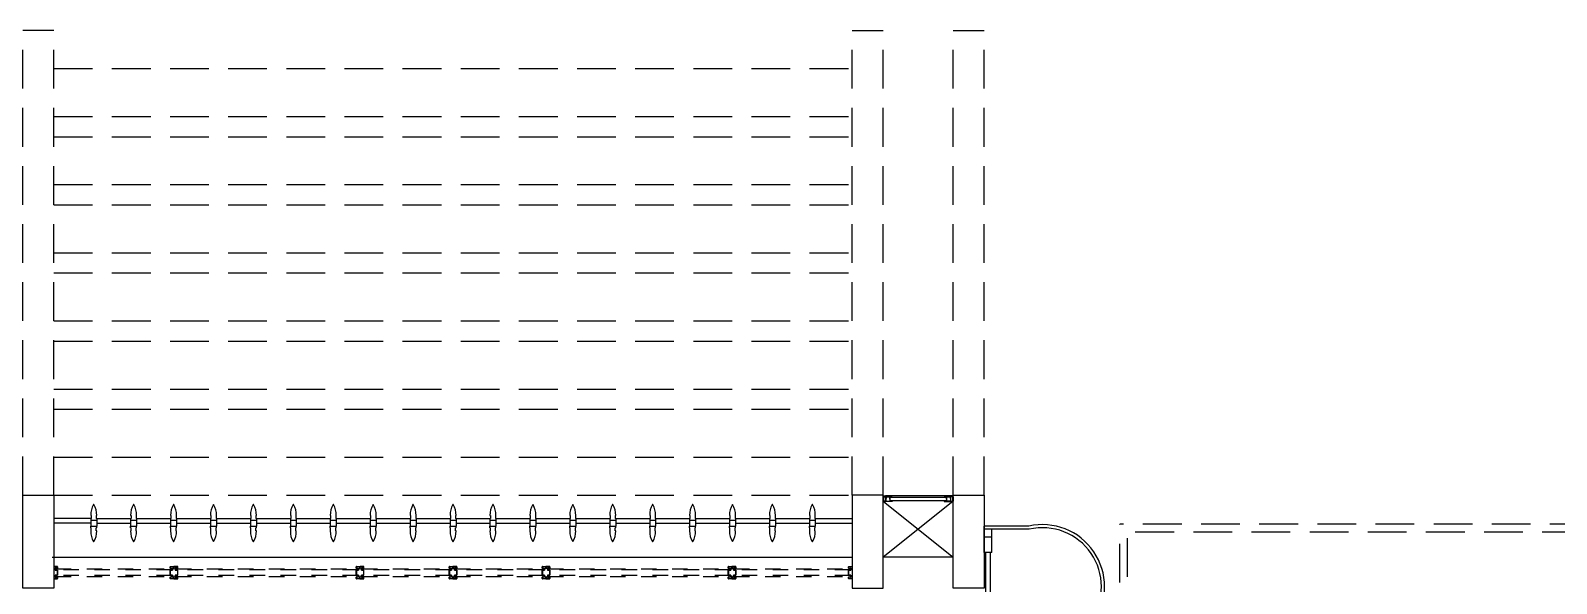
# Model space of a CAD drawing. Header units: millimetres. Extents: x 2801 to 3319, y 1187 to 1422.
# Drawn here: x 2967.02 to 2976.87, y 1357.43 to 1361 of the extents above; entities that cross this region are included whole.
import ezdxf

# ---------------------------------------------------------------- set-up
doc = ezdxf.new("R2010")
doc.units = ezdxf.units.MM
doc.linetypes.add('HIDDEN', pattern=[0.375, 0.25, -0.125])
for name, color, linetype in [('AR-ALV', 2, 'Continuous'), ('AR-BRISES', 1, 'Continuous'), ('AR-ESCADA', 2, 'Continuous'), ('AR-ESQ', 1, 'Continuous'), ('AR-ESTC', 3, 'Continuous'), ('AR-PERGOLAPROJ', 1, 'HIDDEN'), ('AR-PROJ', 1, 'HIDDEN'), ('AR-SHAFT', 1, 'Continuous'), ('BR-PAINEL', 1, 'Continuous'), ('BR-SUPORTE', 1, 'Continuous'), ('DT-ESQ-BAGUETE-C', 2, 'Continuous'), ('DT-ESQ-PERFIL CADEIRA-C', 2, 'Continuous'), ('DT-ESQ-PERFIL CADEIRA-V', 1, 'Continuous'), ('DT-ESQ-VENEZIANA-C', 2, 'Continuous'), ('DT-ESQ-VENEZIANA-V', 2, 'Continuous'), ('DT-ESQ-VIDRO-PROJ', 1, 'HIDDEN'), ('EQUIPAMENTO', 2, 'Continuous'), ('PG-PROJ', 1, 'HIDDEN')]:
    doc.layers.add(name, color=color, linetype=linetype)

# ---------------------------------------------------------------- blocks, each defined once
blk = doc.blocks.new('EF58-P')
at = {"layer": 'DT-ESQ-VIDRO-PROJ', "ltscale": 0.1}
for points in [[(0.025, -0.1285), (0.025, -0.1385, -0.414214), (0.0235, -0.14), (0.0015, -0.14, -0.414214), (0, -0.1385), (0, -0.125), (0.0015, -0.125), (0.0015, -0.138, 0.414214), (0.002, -0.1385), (0.023, -0.1385, 0.414214), (0.0235, -0.138), (0.0235, -0.1285), (0.0105, -0.1285, -0.414214), (0.009, -0.127), (0.009, -0.117, -0.414214), (0.0105, -0.1155), (0.0235, -0.1155), (0.0235, -0.0845), (0.0105, -0.0845, -0.414214), (0.009, -0.083), (0.009, -0.073, -0.414214), (0.0105, -0.0715), (0.0235, -0.0715), (0.0235, -0.062, 0.414214), (0.023, -0.0615), (0.002, -0.0615, 0.414214), (0.0015, -0.062), (0.0015, -0.075), (0, -0.075), (0, -0.0615, -0.414214), (0.0015, -0.06), (0.0235, -0.06, -0.414214), (0.025, -0.0615), (0.025, -0.0715, -0.414214), (0.0235, -0.073), (0.0105, -0.073), (0.0105, -0.083), (0.0235, -0.083), (0.0235, -0.083, -0.414214), (0.025, -0.0845), (0.025, -0.1155, -0.414214), (0.0235, -0.117), (0.0235, -0.117), (0.0105, -0.117), (0.0105, -0.127), (0.0235, -0.127, -0.414214)], [(0.75, -0.1285), (0.75, -0.1385, 0.414214), (0.7515, -0.14), (0.7735, -0.14, 0.414214), (0.775, -0.1385), (0.775, -0.125), (0.7735, -0.125), (0.7735, -0.138, -0.414214), (0.773, -0.1385), (0.752, -0.1385, -0.414214), (0.7515, -0.138), (0.7515, -0.1285), (0.7645, -0.1285, 0.414214), (0.766, -0.127), (0.766, -0.117, 0.414214), (0.7645, -0.1155), (0.7515, -0.1155), (0.7515, -0.0845), (0.7645, -0.0845, 0.414214), (0.766, -0.083), (0.766, -0.073, 0.414214), (0.7645, -0.0715), (0.7515, -0.0715), (0.7515, -0.062, -0.414214), (0.752, -0.0615), (0.773, -0.0615, -0.414214), (0.7735, -0.062), (0.7735, -0.075), (0.775, -0.075), (0.775, -0.0615, 0.414214), (0.7735, -0.06), (0.7515, -0.06, 0.414214), (0.75, -0.0615), (0.75, -0.0715, 0.414214), (0.7515, -0.073), (0.7645, -0.073), (0.7645, -0.083), (0.7515, -0.083), (0.7515, -0.083, 0.414214), (0.75, -0.0845), (0.75, -0.1155, 0.414214), (0.7515, -0.117), (0.7515, -0.117), (0.7645, -0.117), (0.7645, -0.127), (0.7515, -0.127, 0.414214)], [(0.8, -0.1285), (0.8, -0.1385, -0.414214), (0.7985, -0.14), (0.7765, -0.14, -0.414214), (0.775, -0.1385), (0.775, -0.125), (0.7765, -0.125), (0.7765, -0.138, 0.414214), (0.777, -0.1385), (0.798, -0.1385, 0.414214), (0.7985, -0.138), (0.7985, -0.1285), (0.7855, -0.1285, -0.414214), (0.784, -0.127), (0.784, -0.117, -0.414214), (0.7855, -0.1155), (0.7985, -0.1155), (0.7985, -0.0845), (0.7855, -0.0845, -0.414214), (0.784, -0.083), (0.784, -0.073, -0.414214), (0.7855, -0.0715), (0.7985, -0.0715), (0.7985, -0.062, 0.414214), (0.798, -0.0615), (0.777, -0.0615, 0.414214), (0.7765, -0.062), (0.7765, -0.075), (0.775, -0.075), (0.775, -0.0615, -0.414214), (0.7765, -0.06), (0.7985, -0.06, -0.414214), (0.8, -0.0615), (0.8, -0.0715, -0.414214), (0.7985, -0.073), (0.7855, -0.073), (0.7855, -0.083), (0.7985, -0.083), (0.7985, -0.083, -0.414214), (0.8, -0.0845), (0.8, -0.1155, -0.414214), (0.7985, -0.117), (0.7985, -0.117), (0.7855, -0.117), (0.7855, -0.127), (0.7985, -0.127, -0.414214)], [(1.95, -0.1285), (1.95, -0.1385, 0.414214), (1.9515, -0.14), (1.9735, -0.14, 0.414214), (1.975, -0.1385), (1.975, -0.125), (1.9735, -0.125), (1.9735, -0.138, -0.414214), (1.973, -0.1385), (1.952, -0.1385, -0.414214), (1.9515, -0.138), (1.9515, -0.1285), (1.9645, -0.1285, 0.414214), (1.966, -0.127), (1.966, -0.117, 0.414214), (1.9645, -0.1155), (1.9515, -0.1155), (1.9515, -0.0845), (1.9645, -0.0845, 0.414214), (1.966, -0.083), (1.966, -0.073, 0.414214), (1.9645, -0.0715), (1.9515, -0.0715), (1.9515, -0.062, -0.414214), (1.952, -0.0615), (1.973, -0.0615, -0.414214), (1.9735, -0.062), (1.9735, -0.075), (1.975, -0.075), (1.975, -0.0615, 0.414214), (1.9735, -0.06), (1.9515, -0.06, 0.414214), (1.95, -0.0615), (1.95, -0.0715, 0.414214), (1.9515, -0.073), (1.9645, -0.073), (1.9645, -0.083), (1.9515, -0.083), (1.9515, -0.083, 0.414214), (1.95, -0.0845), (1.95, -0.1155, 0.414214), (1.9515, -0.117), (1.9515, -0.117), (1.9645, -0.117), (1.9645, -0.127), (1.9515, -0.127, 0.414214)], [(2, -0.1285), (2, -0.1385, -0.414214), (1.9985, -0.14), (1.9765, -0.14, -0.414214), (1.975, -0.1385), (1.975, -0.125), (1.9765, -0.125), (1.9765, -0.138, 0.414214), (1.977, -0.1385), (1.998, -0.1385, 0.414214), (1.9985, -0.138), (1.9985, -0.1285), (1.9855, -0.1285, -0.414214), (1.984, -0.127), (1.984, -0.117, -0.414214), (1.9855, -0.1155), (1.9985, -0.1155), (1.9985, -0.0845), (1.9855, -0.0845, -0.414214), (1.984, -0.083), (1.984, -0.073, -0.414214), (1.9855, -0.0715), (1.9985, -0.0715), (1.9985, -0.062, 0.414214), (1.998, -0.0615), (1.977, -0.0615, 0.414214), (1.9765, -0.062), (1.9765, -0.075), (1.975, -0.075), (1.975, -0.0615, -0.414214), (1.9765, -0.06), (1.9985, -0.06, -0.414214), (2, -0.0615), (2, -0.0715, -0.414214), (1.9985, -0.073), (1.9855, -0.073), (1.9855, -0.083), (1.9985, -0.083), (1.9985, -0.083, -0.414214), (2, -0.0845), (2, -0.1155, -0.414214), (1.9985, -0.117), (1.9985, -0.117), (1.9855, -0.117), (1.9855, -0.127), (1.9985, -0.127, -0.414214)], [(2.55, -0.1285), (2.55, -0.1385, 0.414214), (2.5515, -0.14), (2.5735, -0.14, 0.414214), (2.575, -0.1385), (2.575, -0.125), (2.5735, -0.125), (2.5735, -0.138, -0.414214), (2.573, -0.1385), (2.552, -0.1385, -0.414214), (2.5515, -0.138), (2.5515, -0.1285), (2.5645, -0.1285, 0.414214), (2.566, -0.127), (2.566, -0.117, 0.414214), (2.5645, -0.1155), (2.5515, -0.1155), (2.5515, -0.0845), (2.5645, -0.0845, 0.414214), (2.566, -0.083), (2.566, -0.073, 0.414214), (2.5645, -0.0715), (2.5515, -0.0715), (2.5515, -0.062, -0.414214), (2.552, -0.0615), (2.573, -0.0615, -0.414214), (2.5735, -0.062), (2.5735, -0.075), (2.575, -0.075), (2.575, -0.0615, 0.414214), (2.5735, -0.06), (2.5515, -0.06, 0.414214), (2.55, -0.0615), (2.55, -0.0715, 0.414214), (2.5515, -0.073), (2.5645, -0.073), (2.5645, -0.083), (2.5515, -0.083), (2.5515, -0.083, 0.414214), (2.55, -0.0845), (2.55, -0.1155, 0.414214), (2.5515, -0.117), (2.5515, -0.117), (2.5645, -0.117), (2.5645, -0.127), (2.5515, -0.127, 0.414214)], [(2.6, -0.1285), (2.6, -0.1385, -0.414214), (2.5985, -0.14), (2.5765, -0.14, -0.414214), (2.575, -0.1385), (2.575, -0.125), (2.5765, -0.125), (2.5765, -0.138, 0.414214), (2.577, -0.1385), (2.598, -0.1385, 0.414214), (2.5985, -0.138), (2.5985, -0.1285), (2.5855, -0.1285, -0.414214), (2.584, -0.127), (2.584, -0.117, -0.414214), (2.5855, -0.1155), (2.5985, -0.1155), (2.5985, -0.0845), (2.5855, -0.0845, -0.414214), (2.584, -0.083), (2.584, -0.073, -0.414214), (2.5855, -0.0715), (2.5985, -0.0715), (2.5985, -0.062, 0.414214), (2.598, -0.0615), (2.577, -0.0615, 0.414214), (2.5765, -0.062), (2.5765, -0.075), (2.575, -0.075), (2.575, -0.0615, -0.414214), (2.5765, -0.06), (2.5985, -0.06, -0.414214), (2.6, -0.0615), (2.6, -0.0715, -0.414214), (2.5985, -0.073), (2.5855, -0.073), (2.5855, -0.083), (2.5985, -0.083), (2.5985, -0.083, -0.414214), (2.6, -0.0845), (2.6, -0.1155, -0.414214), (2.5985, -0.117), (2.5985, -0.117), (2.5855, -0.117), (2.5855, -0.127), (2.5985, -0.127, -0.414214)], [(3.15, -0.1285), (3.15, -0.1385, 0.414214), (3.1515, -0.14), (3.1735, -0.14, 0.414214), (3.175, -0.1385), (3.175, -0.125), (3.1735, -0.125), (3.1735, -0.138, -0.414214), (3.173, -0.1385), (3.152, -0.1385, -0.414214), (3.1515, -0.138), (3.1515, -0.1285), (3.1645, -0.1285, 0.414214), (3.166, -0.127), (3.166, -0.117, 0.414214), (3.1645, -0.1155), (3.1515, -0.1155), (3.1515, -0.0845), (3.1645, -0.0845, 0.414214), (3.166, -0.083), (3.166, -0.073, 0.414214), (3.1645, -0.0715), (3.1515, -0.0715), (3.1515, -0.062, -0.414214), (3.152, -0.0615), (3.173, -0.0615, -0.414214), (3.1735, -0.062), (3.1735, -0.075), (3.175, -0.075), (3.175, -0.0615, 0.414214), (3.1735, -0.06), (3.1515, -0.06, 0.414214), (3.15, -0.0615), (3.15, -0.0715, 0.414214), (3.1515, -0.073), (3.1645, -0.073), (3.1645, -0.083), (3.1515, -0.083), (3.1515, -0.083, 0.414214), (3.15, -0.0845), (3.15, -0.1155, 0.414214), (3.1515, -0.117), (3.1515, -0.117), (3.1645, -0.117), (3.1645, -0.127), (3.1515, -0.127, 0.414214)], [(3.2, -0.1285), (3.2, -0.1385, -0.414214), (3.1985, -0.14), (3.1765, -0.14, -0.414214), (3.175, -0.1385), (3.175, -0.125), (3.1765, -0.125), (3.1765, -0.138, 0.414214), (3.177, -0.1385), (3.198, -0.1385, 0.414214), (3.1985, -0.138), (3.1985, -0.1285), (3.1855, -0.1285, -0.414214), (3.184, -0.127), (3.184, -0.117, -0.414214), (3.1855, -0.1155), (3.1985, -0.1155), (3.1985, -0.0845), (3.1855, -0.0845, -0.414214), (3.184, -0.083), (3.184, -0.073, -0.414214), (3.1855, -0.0715), (3.1985, -0.0715), (3.1985, -0.062, 0.414214), (3.198, -0.0615), (3.177, -0.0615, 0.414214), (3.1765, -0.062), (3.1765, -0.075), (3.175, -0.075), (3.175, -0.0615, -0.414214), (3.1765, -0.06), (3.1985, -0.06, -0.414214), (3.2, -0.0615), (3.2, -0.0715, -0.414214), (3.1985, -0.073), (3.1855, -0.073), (3.1855, -0.083), (3.1985, -0.083), (3.1985, -0.083, -0.414214), (3.2, -0.0845), (3.2, -0.1155, -0.414214), (3.1985, -0.117), (3.1985, -0.117), (3.1855, -0.117), (3.1855, -0.127), (3.1985, -0.127, -0.414214)], [(4.35, -0.1285), (4.35, -0.1385, 0.414214), (4.3515, -0.14), (4.3735, -0.14, 0.414214), (4.375, -0.1385), (4.375, -0.125), (4.3735, -0.125), (4.3735, -0.138, -0.414214), (4.373, -0.1385), (4.352, -0.1385, -0.414214), (4.3515, -0.138), (4.3515, -0.1285), (4.3645, -0.1285, 0.414214), (4.366, -0.127), (4.366, -0.117, 0.414214), (4.3645, -0.1155), (4.3515, -0.1155), (4.3515, -0.0845), (4.3645, -0.0845, 0.414214), (4.366, -0.083), (4.366, -0.073, 0.414214), (4.3645, -0.0715), (4.3515, -0.0715), (4.3515, -0.062, -0.414214), (4.352, -0.0615), (4.373, -0.0615, -0.414214), (4.3735, -0.062), (4.3735, -0.075), (4.375, -0.075), (4.375, -0.0615, 0.414214), (4.3735, -0.06), (4.3515, -0.06, 0.414214), (4.35, -0.0615), (4.35, -0.0715, 0.414214), (4.3515, -0.073), (4.3645, -0.073), (4.3645, -0.083), (4.3515, -0.083), (4.3515, -0.083, 0.414214), (4.35, -0.0845), (4.35, -0.1155, 0.414214), (4.3515, -0.117), (4.3515, -0.117), (4.3645, -0.117), (4.3645, -0.127), (4.3515, -0.127, 0.414214)], [(4.4, -0.1285), (4.4, -0.1385, -0.414214), (4.3985, -0.14), (4.3765, -0.14, -0.414214), (4.375, -0.1385), (4.375, -0.125), (4.3765, -0.125), (4.3765, -0.138, 0.414214), (4.377, -0.1385), (4.398, -0.1385, 0.414214), (4.3985, -0.138), (4.3985, -0.1285), (4.3855, -0.1285, -0.414214), (4.384, -0.127), (4.384, -0.117, -0.414214), (4.3855, -0.1155), (4.3985, -0.1155), (4.3985, -0.0845), (4.3855, -0.0845, -0.414214), (4.384, -0.083), (4.384, -0.073, -0.414214), (4.3855, -0.0715), (4.3985, -0.0715), (4.3985, -0.062, 0.414214), (4.398, -0.0615), (4.377, -0.0615, 0.414214), (4.3765, -0.062), (4.3765, -0.075), (4.375, -0.075), (4.375, -0.0615, -0.414214), (4.3765, -0.06), (4.3985, -0.06, -0.414214), (4.4, -0.0615), (4.4, -0.0715, -0.414214), (4.3985, -0.073), (4.3855, -0.073), (4.3855, -0.083), (4.3985, -0.083), (4.3985, -0.083, -0.414214), (4.4, -0.0845), (4.4, -0.1155, -0.414214), (4.3985, -0.117), (4.3985, -0.117), (4.3855, -0.117), (4.3855, -0.127), (4.3985, -0.127, -0.414214)], [(5.125, -0.1285), (5.125, -0.1385, 0.414214), (5.1265, -0.14), (5.1485, -0.14, 0.414214), (5.15, -0.1385), (5.15, -0.125), (5.1485, -0.125), (5.1485, -0.138, -0.414214), (5.148, -0.1385), (5.127, -0.1385, -0.414214), (5.1265, -0.138), (5.1265, -0.1285), (5.1395, -0.1285, 0.414214), (5.141, -0.127), (5.141, -0.117, 0.414214), (5.1395, -0.1155), (5.1265, -0.1155), (5.1265, -0.0845), (5.1395, -0.0845, 0.414214), (5.141, -0.083), (5.141, -0.073, 0.414214), (5.1395, -0.0715), (5.1265, -0.0715), (5.1265, -0.062, -0.414214), (5.127, -0.0615), (5.148, -0.0615, -0.414214), (5.1485, -0.062), (5.1485, -0.075), (5.15, -0.075), (5.15, -0.0615, 0.414214), (5.1485, -0.06), (5.1265, -0.06, 0.414214), (5.125, -0.0615), (5.125, -0.0715, 0.414214), (5.1265, -0.073), (5.1395, -0.073), (5.1395, -0.083), (5.1265, -0.083), (5.1265, -0.083, 0.414214), (5.125, -0.0845), (5.125, -0.1155, 0.414214), (5.1265, -0.117), (5.1265, -0.117), (5.1395, -0.117), (5.1395, -0.127), (5.1265, -0.127, 0.414214)]]:
    blk.add_lwpolyline(points, format="xyb", close=True, dxfattribs=at)
for points in [[(0.7625, -0.081), (0.7625, -0.075), (0.0125, -0.075), (0.0125, -0.081)], [(1.9625, -0.081), (1.9625, -0.075), (0.7875, -0.075), (0.7875, -0.081)], [(2.5625, -0.081), (2.5625, -0.075), (1.9875, -0.075), (1.9875, -0.081)], [(3.1625, -0.081), (3.1625, -0.075), (2.5875, -0.075), (2.5875, -0.081)], [(4.3625, -0.081), (4.3625, -0.075), (3.1875, -0.075), (3.1875, -0.081)], [(5.1375, -0.081), (5.1375, -0.075), (4.3875, -0.075), (4.3875, -0.081)], [(0.7625, -0.119), (0.7625, -0.125), (0.0125, -0.125), (0.0125, -0.119)], [(1.9625, -0.119), (1.9625, -0.125), (0.7875, -0.125), (0.7875, -0.119)], [(2.5625, -0.119), (2.5625, -0.125), (1.9875, -0.125), (1.9875, -0.119)], [(3.1625, -0.119), (3.1625, -0.125), (2.5875, -0.125), (2.5875, -0.119)], [(4.3625, -0.119), (4.3625, -0.125), (3.1875, -0.125), (3.1875, -0.119)], [(5.1375, -0.119), (5.1375, -0.125), (4.3875, -0.125), (4.3875, -0.119)]]:
    blk.add_lwpolyline(points, close=True, dxfattribs=at)
blk = doc.blocks.new('ES-2P-2PAV-M')
at = {"layer": 'AR-PROJ'}
for p, q in [((4.275, 4.01), (0.875, 4.01)), ((0.875, 1.0088), (0.875, 4.01)), ((4.225, 3.96), (0.925, 3.96)), ((0.925, 1.045), (0.925, 3.96))]:
    blk.add_line(p, q, dxfattribs=at)
blk = doc.blocks.new('BR-MODULO8')
at = {"layer": 'BR-PAINEL'}
for p, q in [((-4.9117, 0.27), (-4.9092, 0.27)), ((-4.9117, 0.25), (-4.9117, 0.24)), ((-4.9117, 0.25), (-4.9092, 0.25)), ((-4.9117, 0.24), (-4.8733, 0.24)), ((-4.9117, 0.24), (-4.9117, 0.2)), ((-4.9117, 0.2), (-4.8733, 0.2)), ((-4.9117, 0.19), (-4.9117, 0.2)), ((-4.9092, 0.27), (-4.9092, 0.25)), ((-4.8758, 0.27), (-4.8758, 0.25)), ((-4.8733, 0.27), (-4.8758, 0.27)), ((-4.8733, 0.25), (-4.8758, 0.25)), ((-4.8733, 0.25), (-4.8733, 0.24)), ((-4.8733, 0.24), (-4.8733, 0.2)), ((-4.8733, 0.19), (-4.8733, 0.2)), ((-4.6542, 0.27), (-4.6517, 0.27)), ((-4.6542, 0.25), (-4.6542, 0.24)), ((-4.6542, 0.25), (-4.6517, 0.25)), ((-4.6542, 0.24), (-4.6158, 0.24)), ((-4.6542, 0.24), (-4.6542, 0.2)), ((-4.6542, 0.2), (-4.6158, 0.2)), ((-4.6542, 0.19), (-4.6542, 0.2)), ((-4.6517, 0.27), (-4.6517, 0.25)), ((-4.6183, 0.27), (-4.6183, 0.25)), ((-4.6158, 0.27), (-4.6183, 0.27)), ((-4.6158, 0.25), (-4.6183, 0.25)), ((-4.6158, 0.25), (-4.6158, 0.24)), ((-4.6158, 0.24), (-4.6158, 0.2)), ((-4.6158, 0.19), (-4.6158, 0.2)), ((-4.3967, 0.27), (-4.3942, 0.27)), ((-4.3967, 0.25), (-4.3967, 0.24)), ((-4.3967, 0.25), (-4.3942, 0.25)), ((-4.3967, 0.24), (-4.3583, 0.24)), ((-4.3967, 0.24), (-4.3967, 0.2)), ((-4.3967, 0.2), (-4.3583, 0.2)), ((-4.3967, 0.19), (-4.3967, 0.2)), ((-4.3942, 0.27), (-4.3942, 0.25)), ((-4.3608, 0.27), (-4.3608, 0.25)), ((-4.3583, 0.27), (-4.3608, 0.27)), ((-4.3583, 0.25), (-4.3608, 0.25)), ((-4.3583, 0.25), (-4.3583, 0.24)), ((-4.3583, 0.24), (-4.3583, 0.2)), ((-4.3583, 0.19), (-4.3583, 0.2)), ((-4.1392, 0.27), (-4.1367, 0.27)), ((-4.1392, 0.25), (-4.1392, 0.24)), ((-4.1392, 0.25), (-4.1367, 0.25)), ((-4.1392, 0.24), (-4.1008, 0.24)), ((-4.1392, 0.24), (-4.1392, 0.2)), ((-4.1392, 0.2), (-4.1008, 0.2)), ((-4.1392, 0.19), (-4.1392, 0.2)), ((-4.1367, 0.27), (-4.1367, 0.25)), ((-4.1033, 0.27), (-4.1033, 0.25)), ((-4.1008, 0.27), (-4.1033, 0.27)), ((-4.1008, 0.25), (-4.1033, 0.25)), ((-4.1008, 0.25), (-4.1008, 0.24)), ((-4.1008, 0.24), (-4.1008, 0.2)), ((-4.1008, 0.19), (-4.1008, 0.2)), ((-3.8817, 0.27), (-3.8792, 0.27)), ((-3.8817, 0.25), (-3.8817, 0.24)), ((-3.8817, 0.25), (-3.8792, 0.25)), ((-3.8817, 0.24), (-3.8433, 0.24)), ((-3.8817, 0.24), (-3.8817, 0.2)), ((-3.8817, 0.2), (-3.8433, 0.2)), ((-3.8817, 0.19), (-3.8817, 0.2)), ((-3.8792, 0.27), (-3.8792, 0.25)), ((-3.8458, 0.27), (-3.8458, 0.25)), ((-3.8433, 0.27), (-3.8458, 0.27)), ((-3.8433, 0.25), (-3.8458, 0.25)), ((-3.8433, 0.25), (-3.8433, 0.24)), ((-3.8433, 0.24), (-3.8433, 0.2)), ((-3.8433, 0.19), (-3.8433, 0.2)), ((-3.6242, 0.27), (-3.6217, 0.27)), ((-3.6242, 0.25), (-3.6242, 0.24)), ((-3.6242, 0.25), (-3.6217, 0.25)), ((-3.6242, 0.24), (-3.5858, 0.24)), ((-3.6242, 0.24), (-3.6242, 0.2)), ((-3.6242, 0.2), (-3.5858, 0.2)), ((-3.6242, 0.19), (-3.6242, 0.2)), ((-3.6217, 0.27), (-3.6217, 0.25)), ((-3.5883, 0.27), (-3.5883, 0.25)), ((-3.5858, 0.27), (-3.5883, 0.27)), ((-3.5858, 0.25), (-3.5883, 0.25)), ((-3.5858, 0.25), (-3.5858, 0.24)), ((-3.5858, 0.24), (-3.5858, 0.2)), ((-3.5858, 0.19), (-3.5858, 0.2)), ((-3.3667, 0.27), (-3.3642, 0.27)), ((-3.3667, 0.25), (-3.3667, 0.24)), ((-3.3667, 0.25), (-3.3642, 0.25)), ((-3.3667, 0.24), (-3.3283, 0.24)), ((-3.3667, 0.24), (-3.3667, 0.2)), ((-3.3667, 0.2), (-3.3283, 0.2)), ((-3.3667, 0.19), (-3.3667, 0.2)), ((-3.3642, 0.27), (-3.3642, 0.25)), ((-3.3308, 0.27), (-3.3308, 0.25)), ((-3.3283, 0.27), (-3.3308, 0.27)), ((-3.3283, 0.25), (-3.3308, 0.25)), ((-3.3283, 0.25), (-3.3283, 0.24)), ((-3.3283, 0.24), (-3.3283, 0.2)), ((-3.3283, 0.19), (-3.3283, 0.2)), ((-3.1092, 0.27), (-3.1067, 0.27)), ((-3.1092, 0.25), (-3.1092, 0.24)), ((-3.1092, 0.25), (-3.1067, 0.25)), ((-3.1092, 0.24), (-3.0708, 0.24)), ((-3.1092, 0.24), (-3.1092, 0.2)), ((-3.1092, 0.2), (-3.0708, 0.2)), ((-3.1092, 0.19), (-3.1092, 0.2)), ((-3.1067, 0.27), (-3.1067, 0.25)), ((-3.0733, 0.27), (-3.0733, 0.25)), ((-3.0708, 0.27), (-3.0733, 0.27)), ((-3.0708, 0.25), (-3.0733, 0.25)), ((-3.0708, 0.25), (-3.0708, 0.24)), ((-3.0708, 0.24), (-3.0708, 0.2)), ((-3.0708, 0.19), (-3.0708, 0.2)), ((-2.8517, 0.27), (-2.8492, 0.27)), ((-2.8517, 0.25), (-2.8517, 0.24)), ((-2.8517, 0.25), (-2.8492, 0.25)), ((-2.8517, 0.24), (-2.8133, 0.24)), ((-2.8517, 0.24), (-2.8517, 0.2)), ((-2.8517, 0.2), (-2.8133, 0.2)), ((-2.8517, 0.19), (-2.8517, 0.2)), ((-2.8492, 0.27), (-2.8492, 0.25)), ((-2.8158, 0.27), (-2.8158, 0.25)), ((-2.8133, 0.27), (-2.8158, 0.27)), ((-2.8133, 0.25), (-2.8158, 0.25)), ((-2.8133, 0.25), (-2.8133, 0.24)), ((-2.8133, 0.24), (-2.8133, 0.2)), ((-2.8133, 0.19), (-2.8133, 0.2)), ((-2.5942, 0.27), (-2.5917, 0.27)), ((-2.5942, 0.25), (-2.5942, 0.24)), ((-2.5942, 0.25), (-2.5917, 0.25)), ((-2.5942, 0.24), (-2.5558, 0.24)), ((-2.5942, 0.24), (-2.5942, 0.2)), ((-2.5942, 0.2), (-2.5558, 0.2)), ((-2.5942, 0.19), (-2.5942, 0.2)), ((-2.5917, 0.27), (-2.5917, 0.25)), ((-2.5583, 0.27), (-2.5583, 0.25)), ((-2.5558, 0.27), (-2.5583, 0.27)), ((-2.5558, 0.25), (-2.5583, 0.25)), ((-2.5558, 0.25), (-2.5558, 0.24)), ((-2.5558, 0.24), (-2.5558, 0.2)), ((-2.5558, 0.19), (-2.5558, 0.2)), ((-2.3367, 0.27), (-2.3342, 0.27)), ((-2.3367, 0.25), (-2.3367, 0.24)), ((-2.3367, 0.25), (-2.3342, 0.25)), ((-2.3367, 0.24), (-2.2983, 0.24)), ((-2.3367, 0.24), (-2.3367, 0.2)), ((-2.3367, 0.2), (-2.2983, 0.2)), ((-2.3367, 0.19), (-2.3367, 0.2)), ((-2.3342, 0.27), (-2.3342, 0.25)), ((-2.3008, 0.27), (-2.3008, 0.25)), ((-2.2983, 0.27), (-2.3008, 0.27)), ((-2.2983, 0.25), (-2.3008, 0.25)), ((-2.2983, 0.25), (-2.2983, 0.24)), ((-2.2983, 0.24), (-2.2983, 0.2)), ((-2.2983, 0.19), (-2.2983, 0.2)), ((-2.0792, 0.27), (-2.0767, 0.27)), ((-2.0792, 0.25), (-2.0792, 0.24)), ((-2.0792, 0.25), (-2.0767, 0.25)), ((-2.0792, 0.24), (-2.0408, 0.24)), ((-2.0792, 0.24), (-2.0792, 0.2)), ((-2.0792, 0.2), (-2.0408, 0.2)), ((-2.0792, 0.19), (-2.0792, 0.2)), ((-2.0767, 0.27), (-2.0767, 0.25)), ((-2.0433, 0.27), (-2.0433, 0.25)), ((-2.0408, 0.27), (-2.0433, 0.27)), ((-2.0408, 0.25), (-2.0433, 0.25)), ((-2.0408, 0.25), (-2.0408, 0.24)), ((-2.0408, 0.24), (-2.0408, 0.2)), ((-2.0408, 0.19), (-2.0408, 0.2)), ((-1.8217, 0.27), (-1.8192, 0.27)), ((-1.8217, 0.25), (-1.8217, 0.24)), ((-1.8217, 0.25), (-1.8192, 0.25)), ((-1.8217, 0.24), (-1.7833, 0.24)), ((-1.8217, 0.24), (-1.8217, 0.2)), ((-1.8217, 0.2), (-1.7833, 0.2)), ((-1.8217, 0.19), (-1.8217, 0.2)), ((-1.8192, 0.27), (-1.8192, 0.25)), ((-1.7858, 0.27), (-1.7858, 0.25)), ((-1.7833, 0.27), (-1.7858, 0.27)), ((-1.7833, 0.25), (-1.7858, 0.25)), ((-1.7833, 0.25), (-1.7833, 0.24)), ((-1.7833, 0.24), (-1.7833, 0.2)), ((-1.7833, 0.19), (-1.7833, 0.2)), ((-1.5642, 0.27), (-1.5617, 0.27)), ((-1.5642, 0.25), (-1.5642, 0.24)), ((-1.5642, 0.25), (-1.5617, 0.25)), ((-1.5642, 0.24), (-1.5258, 0.24)), ((-1.5642, 0.24), (-1.5642, 0.2)), ((-1.5642, 0.2), (-1.5258, 0.2)), ((-1.5642, 0.19), (-1.5642, 0.2)), ((-1.5617, 0.27), (-1.5617, 0.25)), ((-1.5283, 0.27), (-1.5283, 0.25)), ((-1.5258, 0.27), (-1.5283, 0.27)), ((-1.5258, 0.25), (-1.5283, 0.25)), ((-1.5258, 0.25), (-1.5258, 0.24)), ((-1.5258, 0.24), (-1.5258, 0.2)), ((-1.5258, 0.19), (-1.5258, 0.2)), ((-1.3067, 0.27), (-1.3042, 0.27)), ((-1.3067, 0.25), (-1.3067, 0.24)), ((-1.3067, 0.25), (-1.3042, 0.25)), ((-1.3067, 0.24), (-1.2683, 0.24)), ((-1.3067, 0.24), (-1.3067, 0.2)), ((-1.3067, 0.2), (-1.2683, 0.2)), ((-1.3067, 0.19), (-1.3067, 0.2)), ((-1.3042, 0.27), (-1.3042, 0.25)), ((-1.2708, 0.27), (-1.2708, 0.25)), ((-1.2683, 0.27), (-1.2708, 0.27)), ((-1.2683, 0.25), (-1.2708, 0.25)), ((-1.2683, 0.25), (-1.2683, 0.24)), ((-1.2683, 0.24), (-1.2683, 0.2)), ((-1.2683, 0.19), (-1.2683, 0.2)), ((-1.0492, 0.27), (-1.0467, 0.27)), ((-1.0492, 0.25), (-1.0492, 0.24)), ((-1.0492, 0.25), (-1.0467, 0.25)), ((-1.0492, 0.24), (-1.0108, 0.24)), ((-1.0492, 0.24), (-1.0492, 0.2)), ((-1.0492, 0.2), (-1.0108, 0.2)), ((-1.0492, 0.19), (-1.0492, 0.2)), ((-1.0467, 0.27), (-1.0467, 0.25)), ((-1.0133, 0.27), (-1.0133, 0.25)), ((-1.0108, 0.27), (-1.0133, 0.27)), ((-1.0108, 0.25), (-1.0133, 0.25)), ((-1.0108, 0.25), (-1.0108, 0.24)), ((-1.0108, 0.24), (-1.0108, 0.2)), ((-1.0108, 0.19), (-1.0108, 0.2)), ((-0.7917, 0.27), (-0.7892, 0.27)), ((-0.7917, 0.25), (-0.7917, 0.24)), ((-0.7917, 0.25), (-0.7892, 0.25)), ((-0.7917, 0.24), (-0.7533, 0.24)), ((-0.7917, 0.24), (-0.7917, 0.2)), ((-0.7917, 0.2), (-0.7533, 0.2)), ((-0.7917, 0.19), (-0.7917, 0.2)), ((-0.7892, 0.27), (-0.7892, 0.25)), ((-0.7558, 0.27), (-0.7558, 0.25)), ((-0.7533, 0.27), (-0.7558, 0.27)), ((-0.7533, 0.25), (-0.7558, 0.25)), ((-0.7533, 0.25), (-0.7533, 0.24)), ((-0.7533, 0.24), (-0.7533, 0.2)), ((-0.7533, 0.19), (-0.7533, 0.2)), ((-0.5342, 0.27), (-0.5317, 0.27)), ((-0.5342, 0.25), (-0.5317, 0.25)), ((-0.5342, 0.25), (-0.5342, 0.24)), ((-0.5342, 0.24), (-0.5342, 0.2)), ((-0.5342, 0.24), (-0.4958, 0.24)), ((-0.5342, 0.19), (-0.5342, 0.2)), ((-0.5342, 0.2), (-0.4958, 0.2)), ((-0.5317, 0.27), (-0.5317, 0.25)), ((-0.4958, 0.27), (-0.4983, 0.27)), ((-0.4983, 0.27), (-0.4983, 0.25)), ((-0.4958, 0.25), (-0.4983, 0.25)), ((-0.4958, 0.25), (-0.4958, 0.24)), ((-0.4958, 0.24), (-0.4958, 0.2)), ((-0.4958, 0.19), (-0.4958, 0.2)), ((-0.2767, 0.27), (-0.2742, 0.27)), ((-0.2767, 0.25), (-0.2767, 0.24)), ((-0.2767, 0.25), (-0.2742, 0.25)), ((-0.2767, 0.24), (-0.2383, 0.24)), ((-0.2767, 0.24), (-0.2767, 0.2)), ((-0.2767, 0.2), (-0.2383, 0.2)), ((-0.2767, 0.19), (-0.2767, 0.2)), ((-0.2742, 0.27), (-0.2742, 0.25)), ((-0.2408, 0.27), (-0.2408, 0.25)), ((-0.2383, 0.27), (-0.2408, 0.27)), ((-0.2383, 0.25), (-0.2408, 0.25)), ((-0.2383, 0.25), (-0.2383, 0.24)), ((-0.2383, 0.24), (-0.2383, 0.2)), ((-0.2383, 0.19), (-0.2383, 0.2)), ((-4.9117, 0.19), (-4.9092, 0.19)), ((-4.9117, 0.17), (-4.9092, 0.17)), ((-4.9092, 0.17), (-4.9092, 0.19)), ((-4.8733, 0.19), (-4.8758, 0.19)), ((-4.8758, 0.17), (-4.8758, 0.19)), ((-4.8733, 0.17), (-4.8758, 0.17)), ((-4.6542, 0.19), (-4.6517, 0.19)), ((-4.6542, 0.17), (-4.6517, 0.17)), ((-4.6517, 0.17), (-4.6517, 0.19)), ((-4.6158, 0.19), (-4.6183, 0.19)), ((-4.6183, 0.17), (-4.6183, 0.19)), ((-4.6158, 0.17), (-4.6183, 0.17)), ((-4.3967, 0.19), (-4.3942, 0.19)), ((-4.3967, 0.17), (-4.3942, 0.17)), ((-4.3942, 0.17), (-4.3942, 0.19)), ((-4.3583, 0.19), (-4.3608, 0.19)), ((-4.3608, 0.17), (-4.3608, 0.19)), ((-4.3583, 0.17), (-4.3608, 0.17)), ((-4.1392, 0.19), (-4.1367, 0.19)), ((-4.1392, 0.17), (-4.1367, 0.17)), ((-4.1367, 0.17), (-4.1367, 0.19)), ((-4.1008, 0.19), (-4.1033, 0.19)), ((-4.1033, 0.17), (-4.1033, 0.19)), ((-4.1008, 0.17), (-4.1033, 0.17)), ((-3.8817, 0.19), (-3.8792, 0.19)), ((-3.8817, 0.17), (-3.8792, 0.17)), ((-3.8792, 0.17), (-3.8792, 0.19)), ((-3.8433, 0.19), (-3.8458, 0.19)), ((-3.8458, 0.17), (-3.8458, 0.19)), ((-3.8433, 0.17), (-3.8458, 0.17)), ((-3.6242, 0.19), (-3.6217, 0.19)), ((-3.6242, 0.17), (-3.6217, 0.17)), ((-3.6217, 0.17), (-3.6217, 0.19)), ((-3.5858, 0.19), (-3.5883, 0.19)), ((-3.5883, 0.17), (-3.5883, 0.19)), ((-3.5858, 0.17), (-3.5883, 0.17)), ((-3.3667, 0.19), (-3.3642, 0.19)), ((-3.3667, 0.17), (-3.3642, 0.17)), ((-3.3642, 0.17), (-3.3642, 0.19)), ((-3.3283, 0.19), (-3.3308, 0.19)), ((-3.3308, 0.17), (-3.3308, 0.19)), ((-3.3283, 0.17), (-3.3308, 0.17)), ((-3.1092, 0.19), (-3.1067, 0.19)), ((-3.1092, 0.17), (-3.1067, 0.17)), ((-3.1067, 0.17), (-3.1067, 0.19)), ((-3.0708, 0.19), (-3.0733, 0.19)), ((-3.0733, 0.17), (-3.0733, 0.19)), ((-3.0708, 0.17), (-3.0733, 0.17)), ((-2.8517, 0.19), (-2.8492, 0.19)), ((-2.8517, 0.17), (-2.8492, 0.17)), ((-2.8492, 0.17), (-2.8492, 0.19)), ((-2.8133, 0.19), (-2.8158, 0.19)), ((-2.8158, 0.17), (-2.8158, 0.19)), ((-2.8133, 0.17), (-2.8158, 0.17)), ((-2.5942, 0.19), (-2.5917, 0.19)), ((-2.5942, 0.17), (-2.5917, 0.17)), ((-2.5917, 0.17), (-2.5917, 0.19)), ((-2.5558, 0.19), (-2.5583, 0.19)), ((-2.5583, 0.17), (-2.5583, 0.19)), ((-2.5558, 0.17), (-2.5583, 0.17)), ((-2.3367, 0.19), (-2.3342, 0.19)), ((-2.3367, 0.17), (-2.3342, 0.17)), ((-2.3342, 0.17), (-2.3342, 0.19)), ((-2.2983, 0.19), (-2.3008, 0.19)), ((-2.3008, 0.17), (-2.3008, 0.19)), ((-2.2983, 0.17), (-2.3008, 0.17)), ((-2.0792, 0.19), (-2.0767, 0.19)), ((-2.0792, 0.17), (-2.0767, 0.17)), ((-2.0767, 0.17), (-2.0767, 0.19)), ((-2.0408, 0.19), (-2.0433, 0.19)), ((-2.0433, 0.17), (-2.0433, 0.19)), ((-2.0408, 0.17), (-2.0433, 0.17)), ((-1.8217, 0.19), (-1.8192, 0.19)), ((-1.8217, 0.17), (-1.8192, 0.17)), ((-1.8192, 0.17), (-1.8192, 0.19)), ((-1.7833, 0.19), (-1.7858, 0.19)), ((-1.7858, 0.17), (-1.7858, 0.19)), ((-1.7833, 0.17), (-1.7858, 0.17)), ((-1.5642, 0.19), (-1.5617, 0.19)), ((-1.5642, 0.17), (-1.5617, 0.17)), ((-1.5617, 0.17), (-1.5617, 0.19)), ((-1.5258, 0.19), (-1.5283, 0.19)), ((-1.5283, 0.17), (-1.5283, 0.19)), ((-1.5258, 0.17), (-1.5283, 0.17)), ((-1.3067, 0.19), (-1.3042, 0.19)), ((-1.3067, 0.17), (-1.3042, 0.17)), ((-1.3042, 0.17), (-1.3042, 0.19)), ((-1.2683, 0.19), (-1.2708, 0.19)), ((-1.2708, 0.17), (-1.2708, 0.19)), ((-1.2683, 0.17), (-1.2708, 0.17)), ((-1.0492, 0.19), (-1.0467, 0.19)), ((-1.0492, 0.17), (-1.0467, 0.17)), ((-1.0467, 0.17), (-1.0467, 0.19)), ((-1.0108, 0.19), (-1.0133, 0.19)), ((-1.0133, 0.17), (-1.0133, 0.19)), ((-1.0108, 0.17), (-1.0133, 0.17)), ((-0.7917, 0.19), (-0.7892, 0.19)), ((-0.7917, 0.17), (-0.7892, 0.17)), ((-0.7892, 0.17), (-0.7892, 0.19)), ((-0.7533, 0.19), (-0.7558, 0.19)), ((-0.7558, 0.17), (-0.7558, 0.19)), ((-0.7533, 0.17), (-0.7558, 0.17)), ((-0.5342, 0.19), (-0.5317, 0.19)), ((-0.5342, 0.17), (-0.5317, 0.17)), ((-0.5317, 0.17), (-0.5317, 0.19)), ((-0.4983, 0.17), (-0.4983, 0.19)), ((-0.4958, 0.19), (-0.4983, 0.19)), ((-0.4958, 0.17), (-0.4983, 0.17)), ((-0.2767, 0.19), (-0.2742, 0.19)), ((-0.2767, 0.17), (-0.2742, 0.17)), ((-0.2742, 0.17), (-0.2742, 0.19)), ((-0.2383, 0.19), (-0.2408, 0.19)), ((-0.2408, 0.17), (-0.2408, 0.19)), ((-0.2383, 0.17), (-0.2408, 0.17))]:
    blk.add_line(p, q, dxfattribs=at)
for centre, radius, start, end in [((-4.7867, 0.2739), 0.1251, 148.47206, 181.77204), ((-4.8925, 0.3387), 0.001, 37.1012, 142.8988), ((-4.9983, 0.2739), 0.1251, 358.22796, 31.52794), ((-4.5292, 0.2739), 0.1251, 148.47206, 181.77204), ((-4.635, 0.3387), 0.001, 37.1012, 142.8988), ((-4.7408, 0.2739), 0.1251, 358.22796, 31.52794), ((-4.2717, 0.2739), 0.1251, 148.47206, 181.77204), ((-4.3775, 0.3387), 0.001, 37.1012, 142.8988), ((-4.4833, 0.2739), 0.1251, 358.22796, 31.52794), ((-4.0142, 0.2739), 0.1251, 148.47206, 181.77204), ((-4.12, 0.3387), 0.001, 37.1012, 142.8988), ((-4.2258, 0.2739), 0.1251, 358.22796, 31.52794), ((-3.7567, 0.2739), 0.1251, 148.47206, 181.77204), ((-3.8625, 0.3387), 0.001, 37.1012, 142.8988), ((-3.9683, 0.2739), 0.1251, 358.22796, 31.52794), ((-3.4992, 0.2739), 0.1251, 148.47206, 181.77204), ((-3.605, 0.3387), 0.001, 37.1012, 142.8988), ((-3.7108, 0.2739), 0.1251, 358.22796, 31.52794), ((-3.2417, 0.2739), 0.1251, 148.47206, 181.77204), ((-3.3475, 0.3387), 0.001, 37.1012, 142.8988), ((-3.4533, 0.2739), 0.1251, 358.22796, 31.52794), ((-2.9842, 0.2739), 0.1251, 148.47206, 181.77204), ((-3.09, 0.3387), 0.001, 37.1012, 142.8988), ((-3.1958, 0.2739), 0.1251, 358.22796, 31.52794), ((-2.7267, 0.2739), 0.1251, 148.47206, 181.77204), ((-2.8325, 0.3387), 0.001, 37.1012, 142.8988), ((-2.9383, 0.2739), 0.1251, 358.22796, 31.52794), ((-2.4692, 0.2739), 0.1251, 148.47206, 181.77204), ((-2.575, 0.3387), 0.001, 37.1012, 142.8988), ((-2.6808, 0.2739), 0.1251, 358.22796, 31.52794), ((-2.2117, 0.2739), 0.1251, 148.47206, 181.77204), ((-2.3175, 0.3387), 0.001, 37.1012, 142.8988), ((-2.4233, 0.2739), 0.1251, 358.22796, 31.52794), ((-1.9542, 0.2739), 0.1251, 148.47206, 181.77204), ((-2.06, 0.3387), 0.001, 37.1012, 142.8988), ((-2.1658, 0.2739), 0.1251, 358.22796, 31.52794), ((-1.6967, 0.2739), 0.1251, 148.47206, 181.77204), ((-1.8025, 0.3387), 0.001, 37.1012, 142.8988), ((-1.9083, 0.2739), 0.1251, 358.22796, 31.52794), ((-1.4392, 0.2739), 0.1251, 148.47206, 181.77204), ((-1.545, 0.3387), 0.001, 37.1012, 142.8988), ((-1.6508, 0.2739), 0.1251, 358.22796, 31.52794), ((-1.1817, 0.2739), 0.1251, 148.47206, 181.77204), ((-1.2875, 0.3387), 0.001, 37.1012, 142.8988), ((-1.3933, 0.2739), 0.1251, 358.22796, 31.52794), ((-0.9242, 0.2739), 0.1251, 148.47206, 181.77204), ((-1.03, 0.3387), 0.001, 37.1012, 142.8988), ((-1.1358, 0.2739), 0.1251, 358.22796, 31.52794), ((-0.6667, 0.2739), 0.1251, 148.47206, 181.77204), ((-0.7725, 0.3387), 0.001, 37.1012, 142.8988), ((-0.8783, 0.2739), 0.1251, 358.22796, 31.52794), ((-0.4092, 0.2739), 0.1251, 148.47206, 181.77204), ((-0.515, 0.3387), 0.001, 37.1012, 142.8988), ((-0.6208, 0.2739), 0.1251, 358.22796, 31.52794), ((-0.1517, 0.2739), 0.1251, 148.47206, 181.77204), ((-0.2575, 0.3387), 0.001, 37.1012, 142.8988), ((-0.3633, 0.2739), 0.1251, 358.22796, 31.52794), ((-4.7867, 0.1661), 0.1251, 178.22796, 211.52794), ((-4.8925, 0.1013), 0.001, 217.1012, 322.8988), ((-4.9983, 0.1661), 0.1251, 328.47206, 1.77204), ((-4.5292, 0.1661), 0.1251, 178.22796, 211.52794), ((-4.635, 0.1013), 0.001, 217.1012, 322.8988), ((-4.7408, 0.1661), 0.1251, 328.47206, 1.77204), ((-4.2717, 0.1661), 0.1251, 178.22796, 211.52794), ((-4.3775, 0.1013), 0.001, 217.1012, 322.8988), ((-4.4833, 0.1661), 0.1251, 328.47206, 1.77204), ((-4.0142, 0.1661), 0.1251, 178.22796, 211.52794), ((-4.12, 0.1013), 0.001, 217.1012, 322.8988), ((-4.2258, 0.1661), 0.1251, 328.47206, 1.77204), ((-3.7567, 0.1661), 0.1251, 178.22796, 211.52794), ((-3.8625, 0.1013), 0.001, 217.1012, 322.8988), ((-3.9683, 0.1661), 0.1251, 328.47206, 1.77204), ((-3.4992, 0.1661), 0.1251, 178.22796, 211.52794), ((-3.605, 0.1013), 0.001, 217.1012, 322.8988), ((-3.7108, 0.1661), 0.1251, 328.47206, 1.77204), ((-3.2417, 0.1661), 0.1251, 178.22796, 211.52794), ((-3.3475, 0.1013), 0.001, 217.1012, 322.8988), ((-3.4533, 0.1661), 0.1251, 328.47206, 1.77204), ((-2.9842, 0.1661), 0.1251, 178.22796, 211.52794), ((-3.09, 0.1013), 0.001, 217.1012, 322.8988), ((-3.1958, 0.1661), 0.1251, 328.47206, 1.77204), ((-2.7267, 0.1661), 0.1251, 178.22796, 211.52794), ((-2.8325, 0.1013), 0.001, 217.1012, 322.8988), ((-2.9383, 0.1661), 0.1251, 328.47206, 1.77204), ((-2.4692, 0.1661), 0.1251, 178.22796, 211.52794), ((-2.575, 0.1013), 0.001, 217.1012, 322.8988), ((-2.6808, 0.1661), 0.1251, 328.47206, 1.77204), ((-2.2117, 0.1661), 0.1251, 178.22796, 211.52794), ((-2.3175, 0.1013), 0.001, 217.1012, 322.8988), ((-2.4233, 0.1661), 0.1251, 328.47206, 1.77204), ((-1.9542, 0.1661), 0.1251, 178.22796, 211.52794), ((-2.06, 0.1013), 0.001, 217.1012, 322.8988), ((-2.1658, 0.1661), 0.1251, 328.47206, 1.77204), ((-1.6967, 0.1661), 0.1251, 178.22796, 211.52794), ((-1.8025, 0.1013), 0.001, 217.1012, 322.8988), ((-1.9083, 0.1661), 0.1251, 328.47206, 1.77204), ((-1.4392, 0.1661), 0.1251, 178.22796, 211.52794), ((-1.545, 0.1013), 0.001, 217.1012, 322.8988), ((-1.6508, 0.1661), 0.1251, 328.47206, 1.77204), ((-1.1817, 0.1661), 0.1251, 178.22796, 211.52794), ((-1.2875, 0.1013), 0.001, 217.1012, 322.8988), ((-1.3933, 0.1661), 0.1251, 328.47206, 1.77204), ((-0.9242, 0.1661), 0.1251, 178.22796, 211.52794), ((-1.03, 0.1013), 0.001, 217.1012, 322.8988), ((-1.1358, 0.1661), 0.1251, 328.47206, 1.77204), ((-0.6667, 0.1661), 0.1251, 178.22796, 211.52794), ((-0.7725, 0.1013), 0.001, 217.1012, 322.8988), ((-0.8783, 0.1661), 0.1251, 328.47206, 1.77204), ((-0.4092, 0.1661), 0.1251, 178.22796, 211.52794), ((-0.515, 0.1013), 0.001, 217.1012, 322.8988), ((-0.6208, 0.1661), 0.1251, 328.47206, 1.77204), ((-0.1517, 0.1661), 0.1251, 178.22796, 211.52794), ((-0.2575, 0.1013), 0.001, 217.1012, 322.8988), ((-0.3633, 0.1661), 0.1251, 328.47206, 1.77204)]:
    blk.add_arc(centre, radius, start, end, dxfattribs=at)
at = {"layer": 'BR-SUPORTE'}
for p, q in [((-4.9117, 0.25), (-5.15, 0.25)), ((-4.9117, 0.22), (-5.15, 0.22)), ((-4.8733, 0.25), (-4.6517, 0.25)), ((-4.8733, 0.22), (-4.6542, 0.22)), ((-4.6158, 0.25), (-4.3942, 0.25)), ((-4.6158, 0.22), (-4.3967, 0.22)), ((-4.3583, 0.25), (-4.1367, 0.25)), ((-4.3583, 0.22), (-4.1392, 0.22)), ((-4.1008, 0.25), (-3.8792, 0.25)), ((-4.1008, 0.22), (-3.8817, 0.22)), ((-3.8433, 0.25), (-3.6217, 0.25)), ((-3.8433, 0.22), (-3.6242, 0.22)), ((-3.5858, 0.25), (-3.3642, 0.25)), ((-3.5858, 0.22), (-3.3667, 0.22)), ((-3.3283, 0.25), (-3.1067, 0.25)), ((-3.3283, 0.22), (-3.1092, 0.22)), ((-3.0708, 0.25), (-2.8492, 0.25)), ((-3.0708, 0.22), (-2.8517, 0.22)), ((-2.8133, 0.25), (-2.5917, 0.25)), ((-2.8133, 0.22), (-2.5942, 0.22)), ((-2.5558, 0.25), (-2.3342, 0.25)), ((-2.5558, 0.22), (-2.3367, 0.22)), ((-2.2983, 0.25), (-2.0767, 0.25)), ((-2.2983, 0.22), (-2.0792, 0.22)), ((-2.0408, 0.25), (-1.8192, 0.25)), ((-2.0408, 0.22), (-1.8217, 0.22)), ((-1.7833, 0.25), (-1.5617, 0.25)), ((-1.7833, 0.22), (-1.5642, 0.22)), ((-1.5258, 0.25), (-1.3042, 0.25)), ((-1.5258, 0.22), (-1.3067, 0.22)), ((-1.2683, 0.25), (-1.0467, 0.25)), ((-1.2683, 0.22), (-1.0492, 0.22)), ((-1.0108, 0.25), (-0.7892, 0.25)), ((-1.0108, 0.22), (-0.7917, 0.22)), ((-0.7533, 0.25), (-0.5317, 0.25)), ((-0.7533, 0.22), (-0.5342, 0.22)), ((-0.4958, 0.25), (-0.2742, 0.25)), ((-0.4958, 0.22), (-0.2767, 0.22)), ((-0.2383, 0.25), (0, 0.25)), ((-0.2383, 0.22), (0, 0.22))]:
    blk.add_line(p, q, dxfattribs=at)
blk = doc.blocks.new('PG-MODULO1-PJ-C')
at = {"layer": 'PG-PROJ'}
for p, q in [((0.2, 3), (0, 3)), ((0, 0), (0, 3)), ((0.2, 0), (0.2, 3)), ((5.35, 3), (5.55, 3)), ((5.35, 0), (5.35, 3)), ((5.55, 0), (5.55, 3)), ((0.2, 2.7546), (5.35, 2.7546)), ((0.2, 2.4454), (5.35, 2.4454)), ((0.2, 2.3146), (5.35, 2.3146)), ((0.2, 2.0054), (5.35, 2.0054)), ((0.2, 1.8746), (5.35, 1.8746)), ((0.2, 1.5654), (5.35, 1.5654)), ((0.2, 1.4346), (5.35, 1.4346)), ((0.2, 1.1254), (5.35, 1.1254)), ((0.2, 0.9946), (5.35, 0.9946)), ((0.2, 0.6854), (5.35, 0.6854)), ((0.2, 0.5546), (5.35, 0.5546)), ((0.2, 0.2454), (5.35, 0.2454)), ((0.2, 0), (5.35, 0))]:
    blk.add_line(p, q, dxfattribs=at)
blk = doc.blocks.new('EF01C-P')
at = {"layer": 'DT-ESQ-BAGUETE-C', "ltscale": 0.1}
for points in [[(0.0015, 0.035), (0.015, 0.035), (0.015, 0.0335), (0.0015, 0.0335), (0.0015, 0.005), (0.015, 0.005), (0.015, 0.0035), (0.0015, 0.0035, -0.414214), (0, 0.005), (0, 0.0335, -0.414214)], [(0.4485, 0.035), (0.435, 0.035), (0.435, 0.0335), (0.4485, 0.0335), (0.4485, 0.005), (0.435, 0.005), (0.435, 0.0035), (0.4485, 0.0035, 0.414214), (0.45, 0.005), (0.45, 0.0335, 0.414214)]]:
    blk.add_lwpolyline(points, format="xyb", close=True, dxfattribs=at)
at = {"layer": 'DT-ESQ-PERFIL CADEIRA-C', "ltscale": 0.1}
for points in [[(0.01, 0.0015), (0.01, 0.003), (0.0015, 0.003, 1), (0.0015, 0), (0.015, 0, 0.414214), (0.0165, 0.0015), (0.0165, 0.0335), (0.043, 0.0335)], [(0.043, 0.0065), (0.018, 0.0065), (0.018, 0.0165), (0.0165, 0.0165), (0.0165, 0.0065, 0.414214), (0.018, 0.005), (0.043, 0.005), (0.0565, 0.005, 1), (0.0565, 0.008), (0.043, 0.008), (0.043, 0.02), (0.043, 0.032), (0.0565, 0.032, 1), (0.0565, 0.035), (0.043, 0.035), (0.0165, 0.035, 0.414214), (0.015, 0.0335), (0.015, 0.0015), (0.0015, 0.0015)], [(0.0415, 0.02), (0.0415, 0.032, -0.414214), (0.043, 0.0335), (0.0565, 0.0335)], [(0.0415, 0.02), (0.0415, 0.008, 0.414214), (0.043, 0.0065), (0.0565, 0.0065)], [(0.407, 0.0065), (0.432, 0.0065), (0.432, 0.0165), (0.4335, 0.0165), (0.4335, 0.0065, -0.414214), (0.432, 0.005), (0.407, 0.005), (0.3935, 0.005, -1), (0.3935, 0.008), (0.407, 0.008), (0.407, 0.02), (0.407, 0.032), (0.3935, 0.032, -1), (0.3935, 0.035), (0.407, 0.035), (0.4335, 0.035, -0.414214), (0.435, 0.0335), (0.435, 0.0015), (0.4485, 0.0015)], [(0.4085, 0.02), (0.4085, 0.032, 0.414214), (0.407, 0.0335), (0.3935, 0.0335)], [(0.4085, 0.02), (0.4085, 0.008, -0.414214), (0.407, 0.0065), (0.3935, 0.0065)], [(0.44, 0.0015), (0.44, 0.003), (0.4485, 0.003, -1), (0.4485, 0), (0.435, 0, -0.414214), (0.4335, 0.0015), (0.4335, 0.0335), (0.407, 0.0335)]]:
    blk.add_lwpolyline(points, format="xyb", dxfattribs=at)
at = {"layer": 'DT-ESQ-PERFIL CADEIRA-V', "ltscale": 0.1}
blk.add_line((0.015, 0), (0.435, 0), dxfattribs=at)
at = {"layer": 'DT-ESQ-VENEZIANA-C', "ltscale": 0.1}
for p, q in [((0.043, 0.0105), (0.407, 0.0105)), ((0.043, 0.009), (0.407, 0.009))]:
    blk.add_line(p, q, dxfattribs=at)
at = {"layer": 'DT-ESQ-VENEZIANA-V', "ltscale": 0.1}
blk.add_line((0.043, 0.031), (0.407, 0.031), dxfattribs=at)
blk = doc.blocks.new('escada tipo marinheiro')
at = {"layer": 'EQUIPAMENTO'}
for p, q in [((-0.3382, 0.0101), (-0.05, 0.0101)), ((-0.05, 0.0101), (-0.05, -0.16)), ((-0.3405, -0.01), (-0.05, -0.01)), ((-0.1, -0.01), (-0.1, -0.16)), ((-0.1, -0.06), (-0.05, -0.06)), ((-0.1, -0.16), (-0.05, -0.16)), ((-0.09, -0.6), (-0.09, -0.16)), ((-0.06, -0.6), (-0.06, -0.16)), ((-0.1, -0.6), (-0.05, -0.6)), ((-0.1, -0.6), (-0.1, -0.75)), ((-0.05, -0.6), (-0.05, -0.77)), ((-0.3405, -0.75), (-0.05, -0.75)), ((-0.3382, -0.77), (-0.05, -0.77)), ((-0.1, -0.7), (-0.05, -0.7))]:
    blk.add_line(p, q, dxfattribs=at)
for radius, start, end in [(0.4, 77.17773, 282.82227), (0.38, 76.84274, 283.15726)]:
    blk.add_arc((-0.427, -0.38), radius, start, end, dxfattribs=at)

msp = doc.modelspace()

# ---------------------------------------------------------------- linework, layer by layer
at = {"layer": 'AR-ALV'}
for p, q in [((2967.1649, 1357.5998), (2972.3249, 1357.5998)), ((2972.9749, 1357.5998), (2972.5249, 1357.5998))]:
    msp.add_line(p, q, dxfattribs=at)
at = {"layer": 'AR-ESTC'}
for points in [[(2966.9749, 1357.9998), (2967.1749, 1357.9998), (2967.1749, 1357.3998), (2966.9749, 1357.3998)], [(2972.5249, 1357.9998), (2972.3249, 1357.9998), (2972.3249, 1357.3998), (2972.5249, 1357.3998)], [(2972.9749, 1357.9998), (2973.1749, 1357.9998), (2973.1749, 1357.3998), (2972.9749, 1357.3998)]]:
    msp.add_lwpolyline(points, close=True, dxfattribs=at)
at = {"layer": 'AR-PERGOLAPROJ'}
for p, q in [((2972.9749, 1357.9998), (2972.9749, 1360.9998)), ((2972.9749, 1360.9998), (2973.1749, 1360.9998)), ((2973.1749, 1357.9998), (2973.1749, 1360.9998))]:
    msp.add_line(p, q, dxfattribs=at)
at = {"layer": 'AR-SHAFT'}
for p, q in [((2972.9734, 1357.9598), (2972.5249, 1357.5998)), ((2972.5264, 1357.9598), (2972.9749, 1357.5998))]:
    msp.add_line(p, q, dxfattribs=at)

# ---------------------------------------------------------------- block references
at = {"layer": 'AR-BRISES'}
msp.add_blockref('BR-MODULO8', (2972.3249, 1357.5998), dxfattribs=at)
at = {"layer": 'AR-ESCADA'}
msp.add_blockref('ES-2P-2PAV-M', (2973.1749, 1353.8023), dxfattribs=at)
at = {"layer": 'AR-ESQ', "rotation": 180}
for name, p in [('EF01C-P', (2972.9749, 1357.9948)), ('EF58-P', (2972.3249, 1357.3998))]:
    msp.add_blockref(name, p, dxfattribs=at)
at = {"layer": 'AR-PERGOLAPROJ'}
msp.add_blockref('PG-MODULO1-PJ-C', (2966.9749, 1357.9998), dxfattribs=at)
at = {"layer": 'EQUIPAMENTO', "rotation": 180}
msp.add_blockref('escada tipo marinheiro', (2973.1249, 1357.0298), dxfattribs=at)

doc.saveas('drawing.dxf')
